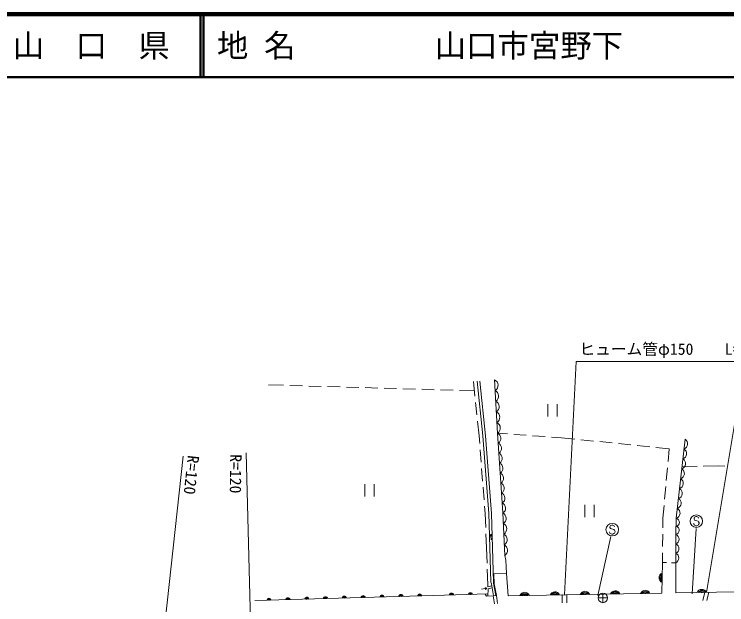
# Model space of a CAD drawing. Units: millimetres, scale not verified. Extents: x 40000 to 680000, y 20000 to 380000.
# Drawn here: x 338125 to 451511, y 285972 to 380000 of the extents above; entities that cross this region are included whole.
import ezdxf
from ezdxf.enums import TextEntityAlignment as Align

# ---------------------------------------------------------------- set-up
doc = ezdxf.new("R2010")
doc.units = ezdxf.units.MM
doc.header["$LTSCALE"] = 1000
for name, color, linetype, lineweight in [('M-BGD', 7, 'Continuous', 13), ('M-BMK-SRVR', 3, 'Continuous', 13), ('M-STR-HTXT', 7, 'Continuous', 13), ('M-STR-STRC', 7, 'Continuous', 13), ('M-TTL', 2, 'Continuous', 140), ('M-TTL-LINE', 7, 'Continuous', 50)]:
    doc.layers.add(name, color=color, linetype=linetype, lineweight=lineweight)
doc.layers.add('M-TTL-TXT', color=7, linetype='Continuous')
doc.styles.add('ＭＳ ゴシック', font='')
doc.styles.get('ＭＳ ゴシック').set_extended_font_data('MS Gothic')

msp = doc.modelspace()

# ---------------------------------------------------------------- linework, layer by layer
at = {"layer": 'M-BGD'}
for p, q in [((380984, 320920), (378600, 320989)), ((383982, 320832), (381983, 320891)), ((411199, 321547), (411443, 319187)), ((386981, 320745), (384982, 320803)), ((389980, 320658), (387981, 320716)), ((392979, 320571), (390979, 320629)), ((395977, 320483), (393978, 320541)), ((398976, 320396), (396977, 320454)), ((401975, 320309), (399976, 320367)), ((404973, 320221), (402974, 320280)), ((407972, 320134), (405973, 320192)), ((411355, 320036), (408972, 320105)), ((411546, 318192), (411752, 316203)), ((423017, 317923), (423017, 315923)), ((424517, 317923), (424517, 315923)), ((411855, 315208), (412099, 312848)), ((415021, 313286), (416620, 313173)), ((417617, 313102), (419612, 312960)), ((412099, 312848), (412193, 311652)), ((420610, 312890), (422605, 312748)), ((423602, 312678), (425201, 312564)), ((425201, 312564), (427311, 312350)), ((428305, 312249), (430295, 312046)), ((431290, 311945), (433280, 311743)), ((434275, 311642), (436264, 311440)), ((437259, 311339), (439249, 311136)), ((440244, 311035), (442354, 310821)), ((442354, 310821), (442167, 308767)), ((412271, 310655), (412428, 308661)), ((412506, 307664), (412663, 305670)), ((442076, 307771), (441895, 305779)), ((444387, 307916), (446779, 307989)), ((447779, 308020), (450171, 308093)), ((450171, 308093), (451220, 308014)), ((393913, 305184), (393913, 303184)), ((395413, 305184), (395413, 303184)), ((412741, 304673), (412898, 302680)), ((441804, 304783), (441623, 302792)), ((412976, 301683), (413070, 300486)), ((428922, 301894), (428922, 299894)), ((430422, 301894), (430422, 299894)), ((441532, 301796), (441345, 299742)), ((413070, 300486), (413156, 298273)), ((441345, 299742), (441329, 298224)), ((446402, 299920), (446311, 299739)), ((446311, 299739), (446311, 299648)), ((446311, 299648), (446402, 299466)), ((446584, 300011), (446402, 299920)), ((446402, 299466), (446947, 299284)), ((446765, 300011), (446584, 300011)), ((446947, 299920), (446765, 300011)), ((447038, 299739), (446947, 299920)), ((433017, 298571), (432926, 298389)), ((432926, 298389), (432926, 298298)), ((432926, 298298), (433017, 298116)), ((433199, 298662), (433017, 298571)), ((433380, 298662), (433199, 298662)), ((433562, 298571), (433380, 298662)), ((433653, 298389), (433562, 298571)), ((446311, 298739), (446220, 298920)), ((446402, 298648), (446311, 298739)), ((446584, 298557), (446402, 298648)), ((446765, 298557), (446584, 298557)), ((446947, 298648), (446765, 298557)), ((446947, 299284), (447038, 299193)), ((447038, 298739), (446947, 298648)), ((447038, 299193), (447129, 299011)), ((447129, 298920), (447038, 298739)), ((447129, 299011), (447129, 298920)), ((413195, 297274), (413281, 295061)), ((413850, 296943), (413975, 297209)), ((413917, 297085), (413920, 296945)), ((413933, 297121), (413938, 296946)), ((413950, 297156), (413955, 296946)), ((413966, 297192), (413973, 296947)), ((413975, 297209), (414113, 296950)), ((413984, 297192), (413990, 296947)), ((414002, 297158), (414008, 296948)), ((414021, 297123), (414025, 296948)), ((414039, 297089), (414043, 296949)), ((432926, 297389), (432835, 297571)), ((433017, 297298), (432926, 297389)), ((433017, 298116), (433562, 297934)), ((433199, 297207), (433017, 297298)), ((433380, 297207), (433199, 297207)), ((433562, 297298), (433380, 297207)), ((433562, 297934), (433653, 297843)), ((433653, 297389), (433562, 297298)), ((433653, 297843), (433744, 297662)), ((433744, 297571), (433653, 297389)), ((433744, 297662), (433744, 297571)), ((441319, 297224), (441298, 295224)), ((414113, 296950), (413850, 296943)), ((413867, 296979), (413868, 296944)), ((413884, 297014), (413885, 296944)), ((413900, 297050), (413903, 296945)), ((413998, 296335), (413982, 296947)), ((414058, 297054), (414060, 296949)), ((414076, 297019), (414078, 296950)), ((414094, 296985), (414095, 296950)), ((413281, 295061), (413359, 292614)), ((441288, 294224), (441272, 292706)), ((441272, 292706), (441940, 292688)), ((442740, 292667), (443407, 292650)), ((413392, 291614), (413470, 289167)), ((414450, 290894), (416449, 290941)), ((413470, 289167), (413477, 288843)), ((412477, 288447), (413080, 288554)), ((413057, 288683), (413339, 288600)), ((413103, 288425), (413057, 288683)), ((413095, 288672), (413060, 288666)), ((413132, 288661), (413064, 288649)), ((413170, 288650), (413067, 288631)), ((413208, 288639), (413070, 288614)), ((413245, 288628), (413073, 288597)), ((413283, 288616), (413076, 288580)), ((413320, 288605), (413079, 288563)), ((413323, 288588), (413082, 288545)), ((413292, 288565), (413085, 288528)), ((413260, 288541), (413088, 288511)), ((413229, 288518), (413091, 288494)), ((413197, 288495), (413094, 288476)), ((413166, 288471), (413097, 288459)), ((413135, 288448), (413100, 288442)), ((413339, 288600), (413103, 288425)), ((413477, 288843), (414111, 288992)), ((413550, 288531), (413486, 287356)), ((413550, 288531), (414169, 288677)), ((414353, 287373), (414532, 286122)), ((414847, 287450), (415031, 286166)), ((425339, 287599), (425304, 286282)), ((426074, 287612), (426039, 286294)), ((448030, 287987), (447719, 286625)), ((448658, 287998), (448347, 286636))]:
    msp.add_line(p, q, dxfattribs=at)
for points in [[(414409, 287382), (414049, 289325), (413987, 289564), (413662, 300531), (413663, 300506), (412692, 312868), (411792, 321566)], [(414758, 287436), (414414, 289389), (414410, 289581), (414089, 300506), (413118, 312868), (412218, 321566)], [(416380, 293072), (416176, 293832), (415882, 300601), (415021, 313286), (414571, 321797)], [(443385, 292650), (443429, 297156), (443488, 299746), (444875, 312349)], [(441272, 292706), (441193, 287823), (416704, 287411), (416449, 290941), (416380, 293072)], [(466103, 288226), (443392, 287853), (443407, 292650), (443385, 292650)], [(414450, 290894), (414497, 289286), (414847, 287450), (414325, 287369), (413276, 287352), (413059, 287678)], [(413504, 287690), (404906, 287460), (376412, 286635)]]:
    msp.add_lwpolyline(points, dxfattribs=at)
for centre in [(446674, 299284), (433289, 297934)]:
    msp.add_circle(centre, 1000, dxfattribs=at)
for centre, radius, start, end in [((414141, 320921), 976, 302.22909, 63.82298), ((414231, 319218), 976, 302.22909, 63.82298), ((414321, 317516), 976, 302.22909, 63.82298), ((414411, 315814), 976, 302.22909, 63.82298), ((414501, 314112), 976, 302.22909, 63.82298), ((414694, 312467), 882, 299.52234, 68.23638), ((444413, 311602), 878, 289.21552, 58.22382), ((414802, 310882), 882, 299.52234, 68.23638), ((444240, 310027), 878, 289.21552, 58.22382), ((414910, 309296), 882, 299.52234, 68.23638), ((415017, 307710), 882, 299.52234, 68.23638), ((444066, 308452), 878, 289.21552, 58.22382), ((443893, 306876), 878, 289.21552, 58.22382), ((415125, 306125), 882, 299.52234, 68.23638), ((415232, 304539), 882, 299.52234, 68.23638), ((443719, 305301), 878, 289.21552, 58.22382), ((443546, 303726), 878, 289.21552, 58.22382), ((415340, 302953), 882, 299.52234, 68.23638), ((443373, 302151), 878, 289.21552, 58.22382), ((415447, 301368), 882, 299.52234, 68.23638), ((415452, 299734), 967, 301.37568, 63.60838), ((443199, 300575), 878, 289.21552, 58.22382), ((443304, 299103), 670, 283.36861, 74.0266), ((415525, 298042), 967, 301.37568, 63.60838), ((443275, 297808), 670, 283.36861, 74.0266), ((415599, 296350), 967, 301.37568, 63.60838), ((443108, 296408), 814, 292.12445, 66.74675), ((415673, 294658), 967, 301.37568, 63.60838), ((443093, 294906), 814, 292.12445, 66.74675), ((443078, 293404), 814, 292.12445, 66.74675), ((441545, 290260), 812, 111.69191, 246.45218), ((441545, 290260), 650, 117.8077, 240.33639), ((441545, 290260), 488, 128.94038, 229.2037), ((441283, 290235), 203, 110.46493, 245.2252), ((441545, 290260), 325, 163.12967, 195.01441), ((424155, 287224), 812, 23.58401, 158.34428), ((428954, 287305), 812, 23.58401, 158.34428), ((433753, 287386), 812, 23.58401, 158.34428), ((433753, 287386), 650, 29.6998, 152.22849), ((438553, 287466), 812, 23.58401, 158.34428), ((438553, 287466), 650, 29.6998, 152.22849), ((447554, 287608), 812, 23.56284, 158.32311), ((447554, 287608), 650, 29.67863, 152.20732), ((447554, 287608), 488, 40.81132, 141.07464), ((378666, 286646), 354, 10.45551, 172.86069), ((378666, 286646), 283, 12.67955, 170.63665), ((381664, 286733), 354, 10.45551, 172.86069), ((381664, 286733), 283, 12.67955, 170.63665), ((381664, 286733), 212, 16.42587, 166.89032), ((381664, 286733), 142, 24.1376, 159.17859), ((384663, 286820), 354, 10.45551, 172.86069), ((384663, 286820), 283, 12.67955, 170.63665), ((384663, 286820), 212, 16.42587, 166.89032), ((384663, 286820), 142, 24.1376, 159.17859), ((384663, 286820), 100, 34.45527, 148.86093), ((387662, 286906), 354, 10.45551, 172.86069), ((387662, 286906), 283, 12.67955, 170.63665), ((387662, 286906), 212, 16.42587, 166.89032), ((387662, 286906), 142, 24.1376, 159.17859), ((387662, 286906), 100, 34.45527, 148.86093), ((390661, 286993), 354, 10.45551, 172.86069), ((390661, 286993), 283, 12.67955, 170.63665), ((390661, 286993), 212, 16.42587, 166.89032), ((390661, 286993), 142, 24.1376, 159.17859), ((390661, 286993), 100, 34.45527, 148.86093), ((393659, 287080), 354, 10.45551, 172.86069), ((393659, 287080), 283, 12.67955, 170.63665), ((393659, 287080), 212, 16.42587, 166.89032), ((393659, 287080), 142, 24.1376, 159.17859), ((393659, 287080), 100, 34.45527, 148.86093), ((396658, 287167), 354, 10.45551, 172.86069), ((396658, 287167), 283, 12.67955, 170.63665), ((396658, 287167), 212, 16.42587, 166.89032), ((396658, 287167), 142, 24.1376, 159.17859), ((396658, 287167), 100, 34.45527, 148.86093), ((399657, 287254), 354, 10.45551, 172.86069), ((399657, 287254), 283, 12.67955, 170.63665), ((399657, 287254), 212, 16.42587, 166.89032), ((399657, 287254), 142, 24.1376, 159.17859), ((399657, 287254), 100, 34.45527, 148.86093), ((402656, 287341), 354, 10.45551, 172.86069), ((402656, 287341), 283, 12.67955, 170.63665), ((402656, 287341), 212, 16.42587, 166.89032), ((402656, 287341), 142, 24.1376, 159.17859), ((402656, 287341), 100, 34.45527, 148.86093), ((407707, 287481), 354, 10.32937, 172.73455), ((407707, 287481), 283, 12.55341, 170.51051), ((407707, 287481), 212, 16.29973, 166.76418), ((407707, 287481), 142, 24.01146, 159.05245), ((407707, 287481), 100, 34.32913, 148.73479), ((410706, 287561), 354, 10.32937, 172.73455), ((410706, 287561), 283, 12.55341, 170.51051), ((410706, 287561), 212, 16.29973, 166.76418), ((410706, 287561), 142, 24.01146, 159.05245), ((410706, 287561), 100, 34.32913, 148.73479), ((419355, 287143), 812, 23.58401, 158.34428), ((419355, 287143), 650, 29.6998, 152.22849), ((419355, 287143), 488, 40.83249, 141.09581), ((419355, 287143), 325, 75.02178, 106.90652), ((424155, 287224), 650, 29.6998, 152.22849), ((424155, 287224), 488, 40.83249, 141.09581), ((424155, 287224), 325, 75.02178, 106.90652), ((428954, 287305), 650, 29.6998, 152.22849), ((428954, 287305), 488, 40.83249, 141.09581), ((428954, 287305), 325, 75.02178, 106.90652), ((433753, 287386), 488, 40.83249, 141.09581), ((433753, 287386), 325, 75.02178, 106.90652), ((438553, 287466), 488, 40.83249, 141.09581), ((438553, 287466), 325, 75.02178, 106.90652), ((447554, 287608), 325, 75.00061, 106.88535), ((378666, 286646), 212, 16.42587, 166.89032), ((378666, 286646), 142, 24.1376, 159.17859), ((378666, 286646), 100, 34.45527, 148.86093), ((381664, 286733), 100, 34.45527, 148.86093)]:
    msp.add_arc(centre, radius, start, end, dxfattribs=at)
at = {"layer": 'M-BMK-SRVR'}
for p, q in [((365024, 309640), (361892, 280938)), ((375025, 310149), (375777, 280430)), ((432556, 287055), (431056, 287055)), ((431806, 287805), (431806, 286305))]:
    msp.add_line(p, q, dxfattribs=at)
msp.add_circle((431806, 287055), 750, dxfattribs=at)
at = {"layer": 'M-STR-HTXT'}
for points in [[(425699, 287566), (427567, 324719), (459067, 324719)], [(448298, 287933), (453404, 318476), (484904, 318476)]]:
    msp.add_lwpolyline(points, dxfattribs=at)
at = {"layer": 'M-STR-STRC'}
for p, q in [((446034, 287686), (446660, 298098)), ((431022, 287426), (433079, 296833))]:
    msp.add_line(p, q, dxfattribs=at)
at = {"layer": 'M-TTL'}
msp.add_line((680000, 380000), (40000, 380000), dxfattribs=at)
at = {"layer": 'M-TTL-LINE'}
for p, q in [((367750, 380000), (367750, 370000)), ((368250, 380000), (368250, 370000)), ((40000, 370000), (680000, 370000))]:
    msp.add_line(p, q, dxfattribs=at)

# ---------------------------------------------------------------- texts
at = {"layer": 'M-BMK-SRVR', "style": 'ＭＳ ゴシック'}
for rotation, p in [(263.844, (366665, 309739)), (269.367, (373406, 309937))]:
    msp.add_text('R=120', height=1833, rotation=rotation, dxfattribs=at).set_placement(p, align=Align.MIDDLE_LEFT)
at = {"layer": 'M-STR-HTXT', "style": 'ＭＳ ゴシック'}
msp.add_text('ヒューム管φ150\u3000\u3000L=8.6', height=1833, dxfattribs=at).set_placement((428067, 325219), align=Align.BOTTOM_LEFT)
at = {"layer": 'M-TTL-TXT', "style": 'ＭＳ ゴシック'}
msp.add_text('山\u3000口\u3000県', height=3666, dxfattribs=at).set_placement((350375, 375000), align=Align.MIDDLE_CENTER)
for s, p in [('地 名', (370380, 375000)), ('山口市宮野下', (405024, 375000))]:
    msp.add_text(s, height=3666, dxfattribs=at).set_placement(p, align=Align.MIDDLE_LEFT)

doc.saveas('drawing.dxf')
